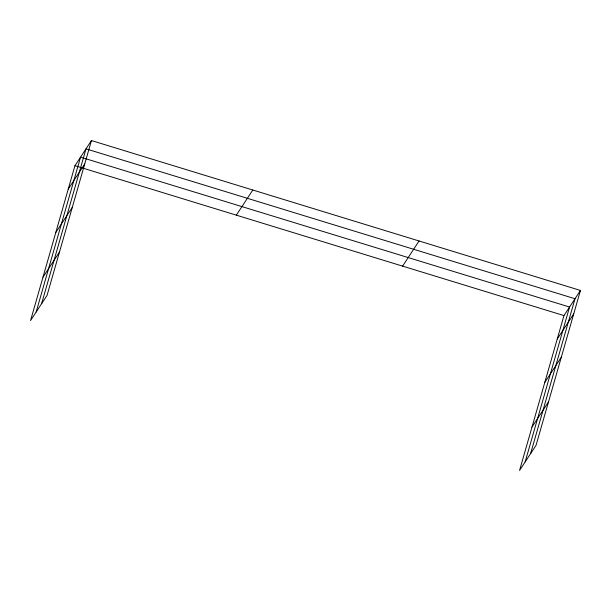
<?xml version="1.0" encoding="UTF-8"?>
<svg xmlns="http://www.w3.org/2000/svg" width="611" height="611" viewBox="0 0 611 611"><rect width="100%" height="100%" fill="white"/><g stroke="black" fill="none" stroke-linecap="round" stroke-linejoin="round"><path stroke-width="0.92" d="M91.444 140.553L74.954 165.688L30.55 320.554L47.039 295.419L91.444 140.553L580.45 290.446L536.046 445.312L519.556 470.447L563.961 315.582L580.45 290.446M36.156 312.007L80.56 157.142L569.567 307.035L525.162 461.901M41.601 303.713L86.006 148.847L575.012 298.741L530.6 453.606M68.241 189.097L84.73 163.962M55.807 232.478L72.297 207.343M42.991 277.173L59.481 252.038M236.327 215.156L252.817 190.021M402.588 266.121L419.077 240.986M557.247 338.99L573.737 313.855M544.813 382.371L561.303 357.236M531.99 427.066L548.479 401.931M74.954 165.688L563.961 315.582"/></g></svg>
